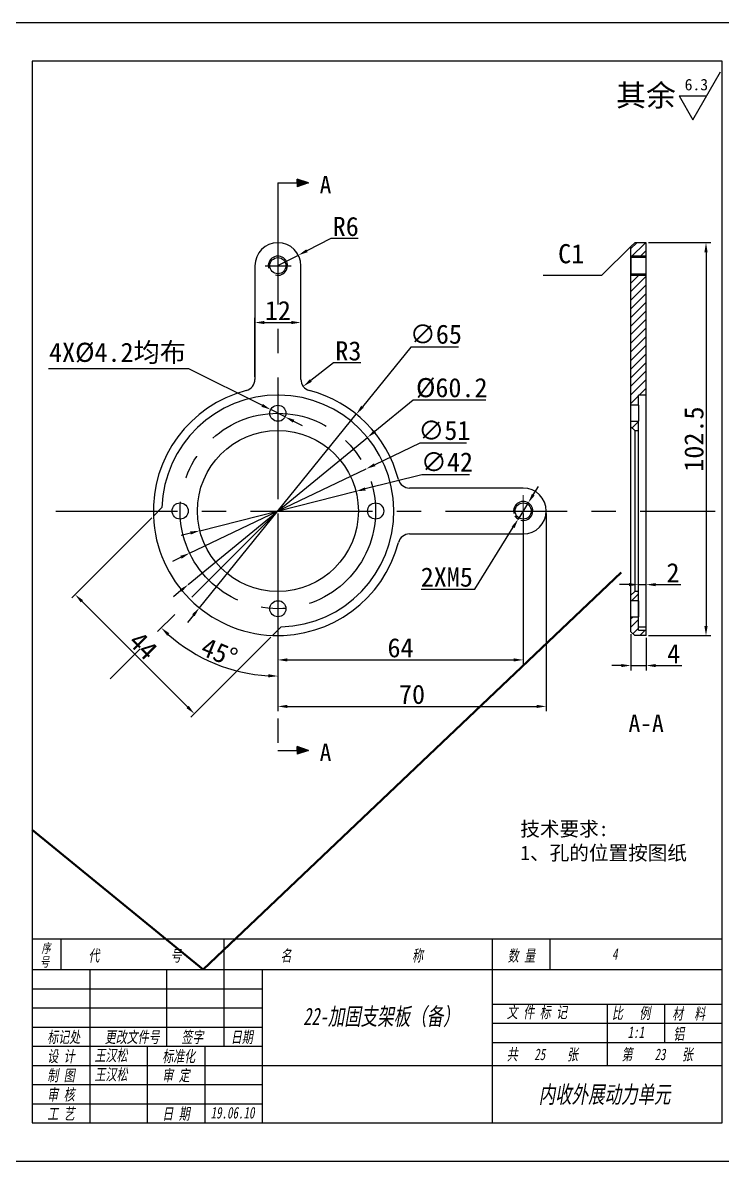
# Model space of a CAD drawing. Header units: millimetres. Extents: x 8840 to 20870, y -7456 to 1741.
# Drawn here: x 14957.4 to 15139.9, y -6249.8 to -5952.8 of the extents above; entities that cross this region are included whole.
import ezdxf

# ---------------------------------------------------------------- set-up
doc = ezdxf.new("R2010")
doc.units = ezdxf.units.MM
doc.linetypes.add('CENTER', pattern=[50.8, 31.75, -6.35, 6.35, -6.35])
doc.layers.get('0').update_dxf_attribs({"lineweight": 25})
for name, color, linetype in [('中心线', 5, 'CENTER'), ('临时线', 6, 'Continuous'), ('剖面线', 3, 'Continuous'), ('尺寸', 4, 'Continuous'), ('尺寸标注', 4, 'Continuous'), ('文字', 7, 'Continuous'), ('细实线', 2, 'Continuous')]:
    doc.layers.add(name, color=color, linetype=linetype)
doc.layers.add('粗实线', color=7, linetype='Continuous', lineweight=25)
doc.styles.get("Standard").update_dxf_attribs({"font": ''})
doc.styles.add('样式 2', font='', dxfattribs={"width": 0.7, "oblique": 10})
doc.styles.get('Standard').set_extended_font_data('SimSun')
doc.styles.get('样式 2').set_extended_font_data('SimSun')
doc.dimstyles.new('ISO-25 1.1', dxfattribs={"dimtxt": 5, "dimasz": 2.5, "dimexe": 1.25, "dimexo": 0.625, "dimtad": 1, "dimtoh": 1, "dimdsep": 46, "dimtxsty": 'Standard', "dimcen": 2.5, "dimclrt": 7, "dimadec": 0, "dimazin": 0, "dimtfac": 1, "dimtmove": 0, "dimatfit": 3, "dimfxl": 1, "dimarcsym": 0})
pattern_1 = [(45, (14875.4524, -6256.8461), (-1.122532, 1.122532), [])]

# ---------------------------------------------------------------- blocks, each defined once
blk = doc.blocks.new('SW_CENTERMARKSYMBOL_1')
at = {"color": 0, "linetype": 'Continuous', "lineweight": 0}
for p, q in [((0, 5), (0, 8.2)), ((-5, 0), (-8.2, 0)), ((0, 0), (-5, 0)), ((0, 0), (0, 5)), ((0, 0), (0, -5)), ((0, 0), (5, 0)), ((5, 0), (8.2, 0)), ((0, -5), (0, -8.2))]:
    blk.add_line(p, q, dxfattribs=at)
blk = doc.blocks.new('ra')
at = {"layer": '细实线'}
for p, q in [((0, 0), (6, 10.39)), ((-3, 5.2), (0, 0)), ((-3, 5.2), (3, 5.2))]:
    blk.add_line(p, q, dxfattribs=at)
at = {"layer": '文字'}
blk.add_attdef('RA', (-1.78, 6.39), '', height=2.5, dxfattribs=at)
blk = doc.blocks.new('*D851')
at = {"layer": 'Defpoints', "color": 0}
for p in [(15044.46, -6054.95), (15003.53, -6105.44)]:
    blk.add_point(p, dxfattribs=at)
at = {"layer": '尺寸标注', "color": 0, "lineweight": -2}
for p, q in [((15058.68, -6037.42), (15046.04, -6053.01)), ((15071.12, -6037.42), (15058.68, -6037.42)), ((15003.53, -6105.44), (15044.46, -6054.95)), ((15001.95, -6107.38), (15000.38, -6109.32))]:
    blk.add_line(p, q, dxfattribs=at)
at = {"layer": '尺寸标注', "color": 0}
for points in [[(15045.71, -6052.74), (15046.36, -6053.27), (15044.46, -6054.95)], [(15001.63, -6107.12), (15002.28, -6107.64), (15003.53, -6105.44)]]:
    blk.add_solid(points, dxfattribs=at)
at = {"layer": '尺寸标注', "color": 7, "insert": (15065.21, -6034.1), "char_height": 5, "attachment_point": 5}
blk.add_mtext('∅65', dxfattribs=at)
blk = doc.blocks.new('*D852')
at = {"layer": 'Defpoints', "color": 0}
for p in [(15047.38, -6061), (15000.61, -6099.38)]:
    blk.add_point(p, dxfattribs=at)
at = {"layer": '尺寸标注', "color": 0, "lineweight": -2}
for p, q in [((15059.27, -6051.25), (15049.31, -6059.42)), ((15078.25, -6051.25), (15059.27, -6051.25)), ((15000.61, -6099.38), (15047.38, -6061)), ((14998.68, -6100.97), (14996.75, -6102.55))]:
    blk.add_line(p, q, dxfattribs=at)
at = {"layer": '尺寸标注', "color": 0}
for points in [[(15049.05, -6059.09), (15049.58, -6059.74), (15047.38, -6061)], [(14998.41, -6100.65), (14998.94, -6101.29), (15000.61, -6099.38)]]:
    blk.add_solid(points, dxfattribs=at)
at = {"layer": '尺寸标注', "color": 7, "insert": (15069.36, -6048.12), "char_height": 5, "attachment_point": 5}
blk.add_mtext('%%c60.2', dxfattribs=at)
blk = doc.blocks.new('*D853')
at = {"layer": 'Defpoints', "color": 0}
for p in [(15047.01, -6069.2), (15000.98, -6091.18)]:
    blk.add_point(p, dxfattribs=at)
at = {"layer": '尺寸标注', "color": 0, "lineweight": -2}
for p, q in [((15061.03, -6062.5), (15049.26, -6068.13)), ((15073.19, -6062.5), (15061.03, -6062.5)), ((15000.98, -6091.18), (15047.01, -6069.2)), ((14998.73, -6092.26), (14996.47, -6093.34))]:
    blk.add_line(p, q, dxfattribs=at)
at = {"layer": '尺寸标注', "color": 0}
for points in [[(15049.08, -6067.75), (15049.44, -6068.5), (15047.01, -6069.2)], [(14998.55, -6091.88), (14998.91, -6092.64), (15000.98, -6091.18)]]:
    blk.add_solid(points, dxfattribs=at)
at = {"layer": '尺寸标注', "color": 7, "insert": (15067.42, -6059.19), "char_height": 5, "attachment_point": 5}
blk.add_mtext('∅51', dxfattribs=at)
blk = doc.blocks.new('*D854')
at = {"layer": 'Defpoints', "color": 0}
for p in [(15044.36, -6075.06), (15003.63, -6085.33)]:
    blk.add_point(p, dxfattribs=at)
at = {"layer": '尺寸标注', "color": 0, "lineweight": -2}
for p, q in [((15061.55, -6070.72), (15046.78, -6074.44)), ((15074, -6070.72), (15061.55, -6070.72)), ((15003.63, -6085.33), (15044.36, -6075.06)), ((15001.21, -6085.94), (14998.78, -6086.55))]:
    blk.add_line(p, q, dxfattribs=at)
at = {"layer": '尺寸标注', "color": 0}
for points in [[(15046.68, -6074.04), (15046.88, -6074.85), (15044.36, -6075.06)], [(15001.11, -6085.54), (15001.31, -6086.34), (15003.63, -6085.33)]]:
    blk.add_solid(points, dxfattribs=at)
at = {"layer": '尺寸标注', "color": 7, "insert": (15068.09, -6067.4), "char_height": 5, "attachment_point": 5}
blk.add_mtext('∅42', dxfattribs=at)
blk = doc.blocks.new('*D855')
at = {"layer": 'Defpoints', "color": 0}
for p in [(15022.12, -6053.75), (15025.87, -6055.64)]:
    blk.add_point(p, dxfattribs=at)
at = {"layer": '尺寸标注', "color": 0, "lineweight": -2}
for p, q in [((14964.2, -6042.98), (15000.72, -6042.98)), ((15000.72, -6042.98), (15019.89, -6052.62)), ((15025.87, -6055.64), (15022.12, -6053.75)), ((15028.1, -6056.76), (15030.34, -6057.88))]:
    blk.add_line(p, q, dxfattribs=at)
at = {"layer": '尺寸标注', "color": 0}
for points in [[(15020.07, -6052.25), (15019.7, -6053), (15022.12, -6053.75)], [(15028.29, -6056.39), (15027.92, -6057.13), (15025.87, -6055.64)]]:
    blk.add_solid(points, dxfattribs=at)
at = {"layer": '尺寸标注', "color": 7, "insert": (14982.15, -6039.07), "char_height": 5, "attachment_point": 5}
blk.add_mtext('4X%%c4.2均布', dxfattribs=at)
blk = doc.blocks.new('*D856')
at = {"layer": 'Defpoints', "color": 0}
for p in [(15032.99, -6045.85), (15030.62, -6047.69)]:
    blk.add_point(p, dxfattribs=at)
at = {"layer": '尺寸标注', "color": 0, "lineweight": -2}
for p, q in [((15038.54, -6041.58), (15032.6, -6046.16)), ((15045.61, -6041.58), (15038.54, -6041.58))]:
    blk.add_line(p, q, dxfattribs=at)
at = {"layer": '尺寸标注', "color": 0}
blk.add_solid([(15032.34, -6045.83), (15032.85, -6046.49), (15030.62, -6047.69)], dxfattribs=at)
at = {"layer": '尺寸标注', "color": 7, "insert": (15042.38, -6038.45), "char_height": 5, "attachment_point": 5}
blk.add_mtext('R3', dxfattribs=at)
blk = doc.blocks.new('*D857')
at = {"layer": 'Defpoints', "color": 0}
for p in [(15029.99, -6031.02), (15017.99, -6045.85), (15029.99, -6045.85)]:
    blk.add_point(p, dxfattribs=at)
at = {"layer": '尺寸标注', "color": 0, "lineweight": -2}
for p, q in [((15017.99, -6045.23), (15017.99, -6029.77)), ((15020.49, -6031.02), (15027.49, -6031.02)), ((15029.99, -6045.23), (15029.99, -6029.77))]:
    blk.add_line(p, q, dxfattribs=at)
at = {"layer": '尺寸标注', "color": 0}
for points in [[(15020.49, -6030.61), (15020.49, -6031.44), (15017.99, -6031.02)], [(15027.49, -6030.61), (15027.49, -6031.44), (15029.99, -6031.02)]]:
    blk.add_solid(points, dxfattribs=at)
at = {"layer": '尺寸标注', "color": 7, "insert": (15023.99, -6027.9), "char_height": 5, "attachment_point": 5}
blk.add_mtext('12', dxfattribs=at)
blk = doc.blocks.new('*D858')
at = {"layer": 'Defpoints', "color": 0}
for p in [(15023.99, -6080.19), (15087.99, -6080.19), (15087.99, -6119.04)]:
    blk.add_point(p, dxfattribs=at)
at = {"layer": '尺寸标注', "color": 0, "lineweight": -2}
for p, q in [((15023.99, -6080.82), (15023.99, -6120.29)), ((15087.99, -6080.82), (15087.99, -6120.29)), ((15026.49, -6119.04), (15085.49, -6119.04))]:
    blk.add_line(p, q, dxfattribs=at)
at = {"layer": '尺寸标注', "color": 0}
for points in [[(15026.49, -6118.62), (15026.49, -6119.46), (15023.99, -6119.04)], [(15085.49, -6118.62), (15085.49, -6119.46), (15087.99, -6119.04)]]:
    blk.add_solid(points, dxfattribs=at)
at = {"layer": '尺寸标注', "color": 7, "insert": (15055.99, -6115.91), "char_height": 5, "attachment_point": 5}
blk.add_mtext('64', dxfattribs=at)
blk = doc.blocks.new('*D859')
at = {"layer": 'Defpoints', "color": 0}
for p in [(15023.99, -6080.19), (15093.99, -6080.19), (15093.99, -6131.17)]:
    blk.add_point(p, dxfattribs=at)
at = {"layer": '尺寸标注', "color": 0, "lineweight": -2}
for p, q in [((15023.99, -6080.82), (15023.99, -6132.42)), ((15093.99, -6080.82), (15093.99, -6132.42)), ((15026.49, -6131.17), (15091.49, -6131.17))]:
    blk.add_line(p, q, dxfattribs=at)
at = {"layer": '尺寸标注', "color": 0}
for points in [[(15026.49, -6130.76), (15026.49, -6131.59), (15023.99, -6131.17)], [(15091.49, -6130.76), (15091.49, -6131.59), (15093.99, -6131.17)]]:
    blk.add_solid(points, dxfattribs=at)
at = {"layer": '尺寸标注', "color": 7, "insert": (15058.99, -6128.05), "char_height": 5, "attachment_point": 5}
blk.add_mtext('70', dxfattribs=at)
blk = doc.blocks.new('*D860')
at = {"layer": 'Defpoints', "color": 0}
for p in [(15089.31, -6078.07), (15086.68, -6082.32)]:
    blk.add_point(p, dxfattribs=at)
at = {"layer": '尺寸标注', "color": 0, "lineweight": -2}
for p, q in [((15090.62, -6075.94), (15091.94, -6073.81)), ((15089.31, -6078.07), (15086.68, -6082.32)), ((15075.39, -6100.6), (15085.37, -6084.45)), ((15061.35, -6100.6), (15075.39, -6100.6))]:
    blk.add_line(p, q, dxfattribs=at)
blk.add_arc((15087.99, -6080.19), 2.5, 209.6532, 240.6761, dxfattribs=at)
at = {"layer": '尺寸标注', "color": 0}
for points in [[(15090.27, -6075.72), (15090.98, -6076.16), (15089.31, -6078.07)], [(15085.01, -6084.23), (15085.72, -6084.67), (15086.68, -6082.32)]]:
    blk.add_solid(points, dxfattribs=at)
at = {"layer": '尺寸标注', "color": 7, "insert": (15068.06, -6097.47), "char_height": 5, "attachment_point": 5}
blk.add_mtext('2XM5', dxfattribs=at)
blk = doc.blocks.new('*D861')
at = {"layer": 'Defpoints', "color": 0}
for p in [(14991.52, -6081.55), (15022.64, -6112.66), (15002.21, -6133.09)]:
    blk.add_point(p, dxfattribs=at)
at = {"layer": '尺寸标注', "color": 0, "lineweight": -2}
for p, q in [((14991.08, -6081.99), (14970.22, -6102.86)), ((14972.87, -6103.74), (15000.44, -6131.32)), ((15022.19, -6113.11), (15001.33, -6133.97))]:
    blk.add_line(p, q, dxfattribs=at)
at = {"layer": '尺寸标注', "color": 0}
for points in [[(14973.16, -6103.45), (14972.57, -6104.04), (14971.1, -6101.98)], [(15000.74, -6131.03), (15000.15, -6131.62), (15002.21, -6133.09)]]:
    blk.add_solid(points, dxfattribs=at)
at = {"layer": '尺寸标注', "color": 7, "insert": (14988.87, -6115.32), "char_height": 5, "attachment_point": 5, "rotation": 315}
blk.add_mtext('44', dxfattribs=at)
blk = doc.blocks.new('*D862')
at = {"layer": 'Defpoints', "color": 0}
for p in [(15023.99, -5994.6), (15023.99, -6080.19), (15002.49, -6117.51), (14980.27, -6124.01), (15023.99, -6142.66)]:
    blk.add_point(p, dxfattribs=at)
at = {"layer": '尺寸标注', "color": 0, "lineweight": -2}
blk.add_arc((15023.99, -6080.19), 43.07, 228.3896, 266.6737, dxfattribs=at)
at = {"layer": '尺寸标注', "color": 0}
for points in [[(14995.11, -6112.7), (14995.68, -6112.09), (14993.57, -6110.68)], [(15021.51, -6122.77), (15021.48, -6123.61), (15023.99, -6123.26)]]:
    blk.add_solid(points, dxfattribs=at)
at = {"layer": '尺寸标注', "color": 7, "insert": (15008.73, -6117.1), "char_height": 5, "attachment_point": 5, "rotation": 337.5317}
blk.add_mtext('45°', dxfattribs=at)
blk = doc.blocks.new('*D865')
at = {"layer": 'Defpoints', "color": 0}
for p in [(15029.34, -6013.46), (15023.99, -6016.19)]:
    blk.add_point(p, dxfattribs=at)
at = {"layer": '尺寸标注', "color": 0, "lineweight": -2}
for p, q in [((15037.81, -6009.12), (15031.56, -6012.32)), ((15044.96, -6009.12), (15037.81, -6009.12)), ((15023.99, -6016.19), (15029.34, -6013.46))]:
    blk.add_line(p, q, dxfattribs=at)
at = {"layer": '尺寸标注', "color": 0}
blk.add_solid([(15031.37, -6011.95), (15031.75, -6012.69), (15029.34, -6013.46)], dxfattribs=at)
at = {"layer": '尺寸标注', "color": 7, "insert": (15041.7, -6006), "char_height": 5, "attachment_point": 5}
blk.add_mtext('R6', dxfattribs=at)
blk = doc.blocks.new('*D866')
at = {"layer": 'Defpoints', "color": 0}
for p in [(15116.07, -6111.69), (15120.07, -6112.69), (15120.07, -6120.51)]:
    blk.add_point(p, dxfattribs=at)
at = {"layer": '尺寸标注', "color": 0, "lineweight": -2}
for p, q in [((15116.07, -6112.32), (15116.07, -6121.76)), ((15120.07, -6113.32), (15120.07, -6121.76)), ((15113.57, -6120.51), (15111.07, -6120.51)), ((15116.07, -6120.51), (15120.07, -6120.51)), ((15122.57, -6120.51), (15129.38, -6120.51))]:
    blk.add_line(p, q, dxfattribs=at)
at = {"layer": '尺寸标注', "color": 0}
for points in [[(15113.57, -6120.1), (15113.57, -6120.93), (15116.07, -6120.51)], [(15122.57, -6120.1), (15122.57, -6120.93), (15120.07, -6120.51)]]:
    blk.add_solid(points, dxfattribs=at)
at = {"layer": '尺寸标注', "color": 7, "insert": (15127.23, -6117.39), "char_height": 5, "attachment_point": 5}
blk.add_mtext('4', dxfattribs=at)
blk = doc.blocks.new('*D867')
at = {"layer": 'Defpoints', "color": 0}
for p in [(15120.07, -6099.41), (15118.07, -6111.31), (15120.07, -6110.43)]:
    blk.add_point(p, dxfattribs=at)
at = {"layer": '尺寸标注', "color": 0, "lineweight": -2}
for p, q in [((15115.57, -6099.41), (15113.07, -6099.41)), ((15118.07, -6110.68), (15118.07, -6098.16)), ((15118.07, -6099.41), (15120.07, -6099.41)), ((15120.07, -6109.8), (15120.07, -6098.16)), ((15122.57, -6099.41), (15129.07, -6099.41))]:
    blk.add_line(p, q, dxfattribs=at)
at = {"layer": '尺寸标注', "color": 0}
for points in [[(15115.57, -6098.99), (15115.57, -6099.82), (15118.07, -6099.41)], [(15122.57, -6098.99), (15122.57, -6099.82), (15120.07, -6099.41)]]:
    blk.add_solid(points, dxfattribs=at)
at = {"layer": '尺寸标注', "color": 7, "insert": (15127.07, -6096.28), "char_height": 5, "attachment_point": 5}
blk.add_mtext('2', dxfattribs=at)
blk = doc.blocks.new('*D868')
at = {"layer": 'Defpoints', "color": 0}
for p in [(15120.07, -6010.19), (15120.07, -6112.69), (15135.68, -6112.69)]:
    blk.add_point(p, dxfattribs=at)
at = {"layer": '尺寸标注', "color": 0, "lineweight": -2}
for p, q in [((15120.7, -6010.19), (15136.93, -6010.19)), ((15135.68, -6012.69), (15135.68, -6110.19)), ((15120.7, -6112.69), (15136.93, -6112.69))]:
    blk.add_line(p, q, dxfattribs=at)
at = {"layer": '尺寸标注', "color": 0}
for points in [[(15135.26, -6012.69), (15136.1, -6012.69), (15135.68, -6010.19)], [(15135.26, -6110.19), (15136.1, -6110.19), (15135.68, -6112.69)]]:
    blk.add_solid(points, dxfattribs=at)
at = {"layer": '尺寸标注', "color": 7, "insert": (15132.55, -6061.44), "char_height": 5, "attachment_point": 5, "rotation": 90}
blk.add_mtext('102.5', dxfattribs=at)
blk = doc.blocks.new('CHECK_DWG')
at = {"layer": '粗实线', "color": 1, "linetype": 'ByBlock', "lineweight": 50}
blk.add_line((0, 0), (109.02, 103.6), dxfattribs=at)
at = {"layer": '粗实线', "color": 1, "linetype": 'ByBlock', "lineweight": 50, "ltscale": 2}
blk.add_line((-44.59, 36.45), (0, 0), dxfattribs=at)

msp = doc.modelspace()

# ---------------------------------------------------------------- hatches: boundary and pattern name
at = {"layer": '剖面线'}
h = msp.add_hatch(dxfattribs=at)
h.set_pattern_fill('ANSI31', color=256, scale=0.5, style=0)
h.set_pattern_definition(pattern_1)
h.paths.add_polyline_path([(15116.073, -6014.093), (15120.073, -6014.093), (15120.073, -6010.193), (15117.073, -6010.193), (15116.073, -6011.193)], flags=0)
h = msp.add_hatch(dxfattribs=at)
h.set_pattern_fill('ANSI31', color=256, scale=0.5, style=0)
h.set_pattern_definition(pattern_1)
h.paths.add_polyline_path([(15116.073, -6018.293), (15116.073, -6052.593), (15118.073, -6052.593), (15118.073, -6049.943), (15120.073, -6049.943), (15120.073, -6018.293)], flags=0)
h = msp.add_hatch(dxfattribs=at)
h.set_pattern_fill('ANSI31', color=256, scale=0.5, style=0)
h.set_pattern_definition(pattern_1)
h.paths.add_polyline_path([(15117.073, -6059.193), (15118.073, -6059.193), (15118.073, -6056.793), (15116.073, -6056.793), (15116.073, -6058.193)], flags=0)
h = msp.add_hatch(dxfattribs=at)
h.set_pattern_fill('ANSI31', color=256, scale=0.5, style=0)
h.set_pattern_definition(pattern_1)
h.paths.add_polyline_path([(15116.073, -6103.593), (15118.073, -6103.593), (15118.073, -6101.193), (15117.073, -6101.193), (15116.073, -6102.193)], flags=0)
h = msp.add_hatch(dxfattribs=at)
h.set_pattern_fill('ANSI31', color=256, scale=0.5, style=0)
h.set_pattern_definition(pattern_1)
h.paths.add_polyline_path([(15120.073, -6111.305), (15118.073, -6111.305), (15118.073, -6107.793), (15116.073, -6107.793), (15116.073, -6111.693), (15117.073, -6112.693), (15120.073, -6112.693)], flags=0)
at = {"layer": '粗实线'}
h = msp.add_hatch(color=256, dxfattribs=at)
h.paths.add_polyline_path([(15031.995, -5994.599), (15028.995, -5994.599), (15028.995, -5995.599)])
h.paths.add_polyline_path([(15031.995, -5994.599), (15028.995, -5993.599), (15028.995, -5994.599)])
h = msp.add_hatch(color=256, dxfattribs=at)
h.paths.add_polyline_path([(15031.995, -6142.657), (15028.995, -6142.657), (15028.995, -6143.657)])
h.paths.add_polyline_path([(15031.995, -6142.657), (15028.995, -6141.657), (15028.995, -6142.657)])

# ---------------------------------------------------------------- linework, layer by layer
for p, q in [((15139.91, -5962.824), (14959.91, -5962.824)), ((14959.91, -5962.824), (14959.91, -6239.824)), ((15139.91, -6239.824), (15139.91, -5962.824)), ((14959.91, -6191.824), (15139.91, -6191.824)), ((14967.41, -6191.824), (14967.41, -6199.824)), ((15009.91, -6191.824), (15009.91, -6199.824)), ((15079.91, -6191.824), (15079.91, -6239.824)), ((15094.91, -6191.824), (15094.91, -6199.824)), ((14959.91, -6199.824), (15139.91, -6199.824)), ((15019.91, -6199.824), (15019.91, -6239.824)), ((15079.91, -6208.824), (15139.91, -6208.824)), ((14959.91, -6214.824), (15019.91, -6214.824)), ((15019.91, -6224.824), (15139.91, -6224.824)), ((14959.91, -6239.824), (15139.91, -6239.824))]:
    msp.add_line(p, q)
msp.add_lwpolyline([(14934.91, -6249.824), (15144.91, -6249.824), (15144.91, -5952.824), (14934.91, -5952.824)], close=True)
at = {"layer": '中心线'}
for p, q in [((15023.995, -5994.599), (15023.995, -6142.657)), ((15020.651, -6016.193), (15027.5, -6016.193)), ((14966.089, -6080.193), (15138.07, -6080.193)), ((15023.995, -6080.193), (14980.274, -6124.01))]:
    msp.add_line(p, q, dxfattribs=at)
msp.add_circle((15023.995, -6080.193), 25.5, dxfattribs=at)
at = {"layer": '临时线'}
for p, q in [((14974.91, -6199.824), (14974.91, -6239.824)), ((14994.91, -6199.824), (14994.91, -6219.824)), ((15009.91, -6199.824), (15009.91, -6219.824)), ((14959.91, -6204.824), (15019.91, -6204.824)), ((14959.91, -6209.824), (15019.91, -6209.824)), ((15109.872, -6208.824), (15109.872, -6224.824)), ((15124.872, -6208.824), (15124.872, -6218.824)), ((15079.91, -6213.824), (15139.91, -6213.824)), ((15079.91, -6218.824), (15139.91, -6218.824)), ((14959.91, -6219.824), (15019.91, -6219.824)), ((14989.91, -6219.824), (14989.91, -6239.824)), ((15004.91, -6219.824), (15004.91, -6239.824)), ((14959.91, -6224.824), (15019.91, -6224.824)), ((14959.91, -6229.824), (15019.91, -6229.824)), ((14959.91, -6234.824), (15019.91, -6234.824))]:
    msp.add_line(p, q, dxfattribs=at)
at = {"layer": '尺寸标注'}
for p, q in [((15116.073, -6011.193), (15108.454, -6018.747)), ((15108.454, -6018.747), (15093.162, -6018.747))]:
    msp.add_line(p, q, dxfattribs=at)
at = {"layer": '粗实线'}
for p, q in [((15023.995, -5994.599), (15031.995, -5994.599)), ((15028.995, -5994.599), (15028.995, -5993.599)), ((15031.995, -5994.599), (15028.995, -5993.599)), ((15031.995, -5994.599), (15028.995, -5994.599)), ((15028.995, -5994.599), (15028.995, -5995.599)), ((15031.995, -5994.599), (15028.995, -5995.599)), ((15117.073, -6010.193), (15116.073, -6011.193)), ((15116.073, -6014.093), (15116.073, -6011.193)), ((15120.073, -6010.193), (15117.073, -6010.193)), ((15120.073, -6014.093), (15120.073, -6010.193)), ((15116.073, -6013.693), (15116.073, -6014.093)), ((15120.073, -6014.093), (15116.073, -6014.093)), ((15116.073, -6018.293), (15116.073, -6014.093)), ((15120.073, -6018.293), (15120.073, -6014.093)), ((15017.995, -6016.193), (15017.995, -6045.852)), ((15029.995, -6045.852), (15029.995, -6016.193)), ((15116.073, -6018.293), (15120.073, -6018.293)), ((15116.073, -6052.593), (15116.073, -6018.293)), ((15116.073, -6018.293), (15116.073, -6018.693)), ((15120.073, -6049.943), (15120.073, -6018.293)), ((15118.073, -6052.593), (15116.073, -6052.593)), ((15116.073, -6056.793), (15116.073, -6052.593)), ((15120.073, -6049.943), (15118.073, -6049.943)), ((15118.073, -6052.593), (15118.073, -6049.943)), ((15118.073, -6052.593), (15118.073, -6056.793)), ((15120.073, -6110.43), (15120.073, -6049.943)), ((15116.073, -6056.793), (15118.073, -6056.793)), ((15116.073, -6058.193), (15116.073, -6056.793)), ((15116.073, -6058.193), (15117.073, -6059.193)), ((15116.073, -6102.193), (15116.073, -6058.193)), ((15118.073, -6059.193), (15118.073, -6056.793)), ((15117.073, -6059.193), (15118.073, -6059.193)), ((15117.073, -6059.193), (15117.073, -6101.193)), ((15118.073, -6101.193), (15118.073, -6059.193)), ((15087.995, -6074.193), (15058.335, -6074.193)), ((14993.757, -6079.317), (14991.523, -6081.551)), ((15058.335, -6086.193), (15087.995, -6086.193)), ((15117.073, -6101.193), (15116.073, -6102.193)), ((15116.073, -6103.593), (15116.073, -6102.193)), ((15118.073, -6101.193), (15117.073, -6101.193)), ((15118.073, -6103.593), (15118.073, -6101.193)), ((15116.073, -6107.793), (15116.073, -6103.593)), ((15118.073, -6103.593), (15116.073, -6103.593)), ((15118.073, -6103.593), (15118.073, -6107.793)), ((15116.073, -6111.693), (15116.073, -6107.793)), ((15116.073, -6107.793), (15118.073, -6107.793)), ((15118.073, -6111.305), (15118.073, -6107.793)), ((15022.636, -6112.664), (15024.87, -6110.43)), ((15116.073, -6111.693), (15117.073, -6112.693)), ((15118.073, -6110.43), (15120.073, -6110.43)), ((15118.073, -6111.305), (15120.073, -6111.305)), ((15120.073, -6111.305), (15120.073, -6110.43)), ((15120.073, -6112.693), (15120.073, -6111.305)), ((15120.073, -6112.693), (15117.073, -6112.693)), ((15028.995, -6142.657), (15028.995, -6141.657)), ((15031.995, -6142.657), (15028.995, -6141.657)), ((15023.995, -6142.657), (15031.995, -6142.657)), ((15031.995, -6142.657), (15028.995, -6142.657)), ((15028.995, -6142.657), (15028.995, -6143.657)), ((15031.995, -6142.657), (15028.995, -6143.657))]:
    msp.add_line(p, q, dxfattribs=at)
at = {"layer": '粗实线', "flags": 128}
msp.add_lwpolyline([(15116.073, -6014.093), (15116.073, -6014.164), (15116.073, -6014.374), (15116.073, -6014.708), (15116.073, -6015.143), (15116.073, -6015.649), (15116.073, -6016.193), (15116.073, -6016.736), (15116.073, -6017.243), (15116.073, -6017.677), (15116.073, -6018.011), (15116.073, -6018.221), (15116.073, -6018.293)], dxfattribs=at)
at = {"layer": '粗实线'}
for centre, radius in [((15023.995, -6016.193), 2.1), ((15023.995, -6054.693), 2.1), ((15023.995, -6080.193), 21), ((14998.495, -6080.193), 2.1), ((15049.495, -6080.193), 2.1), ((15087.995, -6080.193), 2.1), ((15023.995, -6105.693), 2.1)]:
    msp.add_circle(centre, radius, dxfattribs=at)
for centre, radius, start, end in [((15023.995, -6016.193), 6, 90, 180), ((15023.995, -6016.193), 6, 0, 90), ((15014.995, -6045.852), 3, 284.68597, 0), ((15032.995, -6045.852), 3, 180, 255.31403), ((15023.995, -6080.193), 32.5, 104.68597, 182.39633), ((15023.995, -6080.193), 32.5, 14.68597, 75.31403), ((15023.995, -6080.193), 30.25, 271.65824, 178.34176), ((15058.335, -6071.193), 3, 194.68597, 270), ((15087.995, -6080.193), 6, 0, 90), ((15023.995, -6080.193), 32.5, 182.39633, 267.60367), ((15087.995, -6080.193), 6, 270, 0), ((15023.995, -6080.193), 32.5, 267.60367, 345.31403), ((15058.335, -6089.193), 3, 90, 165.31403)]:
    msp.add_arc(centre, radius, start, end, dxfattribs=at)
for p in [(15023.995, -6016.193), (15023.995, -6054.693), (15087.995, -6080.193)]:
    msp.add_point(p, dxfattribs=at)
at = {"layer": '细实线'}
for p, q in [((15120.073, -6013.693), (15116.073, -6013.693)), ((15116.073, -6018.693), (15120.073, -6018.693))]:
    msp.add_line(p, q, dxfattribs=at)
for centre in [(15023.995, -6016.193), (15087.995, -6080.193)]:
    msp.add_arc(centre, 2.5, 255, 195, dxfattribs=at)

# ---------------------------------------------------------------- block references
at = {"layer": '中心线', "xscale": 0.5, "yscale": 0.5, "zscale": 0.5}
msp.add_blockref('SW_CENTERMARKSYMBOL_1', (15087.995, -6080.193), dxfattribs=at)
at = {"layer": '尺寸', "xscale": 1.19999999999709, "yscale": 1.199999999999818, "zscale": 1.2}
msp.add_blockref('ra', (15132.242, -5978.116), dxfattribs=at).add_auto_attribs({'RA': '6.3'})
at = {"layer": '尺寸标注', "color": 0, "lineweight": 100}
msp.add_blockref('CHECK_DWG', (15004.502, -6199.824), dxfattribs=at)

# ---------------------------------------------------------------- texts
at = {"style": '样式 2', "oblique": 10, "width": 0.7}
for s, height, p in [('序', 2.5, (14962.318, -6195.523)), ('代             号', 3, (14974.577, -6197.695)), ('名                      称', 3, (15024.708, -6197.695)), ('数 量', 3, (15083.965, -6197.695)), ('4', 3, (15111.18, -6197.266)), ('号', 2.5, (14961.972, -6199.077)), ('22-加固支架板（备）', 4.5, (15030.598, -6214.289)), ('文 件 标 记', 3, (15083.717, -6212.454)), ('比   例', 3, (15111.141, -6212.672)), ('材  料', 3, (15126.878, -6212.831)), ('标记处', 3, (14963.847, -6218.93)), ('更改文件号', 3, (14978.847, -6218.93)), ('签字', 3, (14998.847, -6218.93)), ('日期', 3, (15011.736, -6218.93)), ('1:1', 3, (15115.249, -6217.672)), ('铝', 3, (15127.155, -6218.115)), ('设 计', 3, (14963.847, -6223.93)), ('王汉松', 3, (14976.18, -6223.672)), ('标准化', 3, (14993.847, -6223.93)), ('共   25    张', 3, (15083.717, -6223.454)), ('第    23   张', 3, (15113.679, -6223.454)), ('制 图', 3, (14963.847, -6228.93)), ('王汉松', 3, (14976.18, -6228.672)), ('审 定', 3, (14993.847, -6228.93)), ('审 核', 3, (14963.847, -6233.93)), ('内收外展动力单元', 4.5, (15092.039, -6234.635)), ('工 艺', 3, (14963.847, -6238.93)), ('日 期', 3, (14993.847, -6238.93)), ('19.06.10', 3, (15006.455, -6238.669))]:
    msp.add_text(s, height=height, dxfattribs=at).set_placement(p)
at = {"layer": '尺寸标注', "insert": (15097.102, -6010.567), "char_height": 5, "attachment_point": 1}
msp.add_mtext_dynamic_manual_height_columns('{\\C7;C1}', width=14.2971, gutter_width=18.824, heights=[0], dxfattribs=at)
at = {"layer": '文字'}
msp.add_text('其余', height=5.7, dxfattribs=at).set_placement((15112.257, -5974.6))
at = {"layer": '文字', "ltscale": 0.1, "insert": (15087.232, -6161.257), "char_height": 3.75, "width": 54.13968, "attachment_point": 1}
msp.add_mtext('{\\fSimSun|b0|i0|c134|p2;技术要求:\\P1、孔的位置按图纸}', dxfattribs=at)
at = {"layer": '粗实线', "char_height": 4.5}
for s, insert, attachment_point in [('{\\C7;A}', (15037.953, -5992.842), 3), ('{\\C7;A-A}', (15115.47, -6133.313), 1), ('{\\C7;A}', (15037.953, -6140.9), 3)]:
    msp.add_mtext_dynamic_manual_height_columns(s, width=35.09452, gutter_width=18.824, heights=[0], dxfattribs=dict(at, insert=insert, attachment_point=attachment_point))

# ---------------------------------------------------------------- dimensions: what is measured, and where the dimension line sits
at = {"layer": '尺寸标注'}
dim = msp.add_angular_dim_2l(base=(15002.488, -6117.508), line1=((15023.995, -5994.599), (15023.995, -6142.657)), line2=((15023.995, -6080.193), (14980.274, -6124.01)), dimstyle='ISO-25 1.1', dxfattribs=at)
dim.commit()
dim.dimension.update_dxf_attribs({"geometry": '*D862', "text_midpoint": (15008.729, -6117.105)})
for center, mpoint, picture, middle in [((15023.995, -6016.193), (15029.336, -6013.459), '*D865', (15041.701, -6009.121)), ((15032.995, -6045.852), (15030.62, -6047.685), '*D856', (15042.384, -6041.576))]:
    dim = msp.add_radius_dim(center=center, mpoint=mpoint, dimstyle='ISO-25 1.1', dxfattribs=at)
    dim.commit()
    dim.dimension.update_dxf_attribs({"geometry": picture, "text_midpoint": middle, "dimtype": 164})
dim = msp.add_linear_dim(base=(15135.679, -6112.693), p1=(15120.073, -6010.193), p2=(15120.073, -6112.693), angle=90, dimstyle='ISO-25 1.1', dxfattribs=at)
dim.commit()
dim.dimension.update_dxf_attribs({"geometry": '*D868', "text_midpoint": (15132.554, -6061.443)})
for base, p1, p2, picture, middle in [((15029.995, -6031.022), (15017.995, -6045.852), (15029.995, -6045.852), '*D857', (15023.995, -6027.897)), ((15087.995, -6119.039), (15023.995, -6080.193), (15087.995, -6080.193), '*D858', (15055.995, -6115.914)), ((15093.995, -6131.174), (15023.995, -6080.193), (15093.995, -6080.193), '*D859', (15058.995, -6128.049)), ((15120.073, -6099.406), (15118.073, -6111.305), (15120.073, -6110.43), '*D867', (15127.073, -6096.281)), ((15120.073, -6120.512), (15116.073, -6111.693), (15120.073, -6112.693), '*D866', (15127.225, -6117.387))]:
    dim = msp.add_linear_dim(base=base, p1=p1, p2=p2, dimstyle='ISO-25 1.1', dxfattribs=at)
    dim.commit()
    dim.dimension.update_dxf_attribs({"geometry": picture, "text_midpoint": middle})
for p1, p2, picture, middle in [((15003.527, -6105.438), (15044.463, -6054.948), '*D851', (15065.209, -6037.418)), ((15000.984, -6091.182), (15047.005, -6069.203), '*D853', (15067.424, -6062.505)), ((15003.633, -6085.329), (15044.357, -6075.056), '*D854', (15061.554, -6070.717))]:
    dim = msp.add_diameter_dim_2p(p1=p1, p2=p2, dimstyle='ISO-25 1.1', dxfattribs=at)
    dim.commit()
    dim.dimension.update_dxf_attribs({"geometry": picture, "text_midpoint": middle, "dimtype": 163})
for p1, p2, text, picture, middle in [((15025.871, -6055.637), (15022.119, -6053.749), '4X%%c4.2均布', '*D855', (14982.146, -6042.978)), ((15000.611, -6099.382), (15047.379, -6061.003), '%%c60.2', '*D852', (15069.358, -6051.245)), ((15089.308, -6078.065), (15086.681, -6082.32), '2XM5', '*D860', (15068.059, -6100.599))]:
    dim = msp.add_diameter_dim_2p(p1=p1, p2=p2, text=text, dimstyle='ISO-25 1.1', dxfattribs=at)
    dim.commit()
    dim.dimension.update_dxf_attribs({"geometry": picture, "text_midpoint": middle, "dimtype": 163})
dim = msp.add_aligned_dim(p1=(14991.523, -6081.551), p2=(15022.636, -6112.664), distance=-28.884, dimstyle='ISO-25 1.1', dxfattribs=at)
dim.commit()
dim.dimension.update_dxf_attribs({"geometry": '*D861', "text_midpoint": (14988.865, -6115.322)})

doc.saveas('drawing.dxf')
